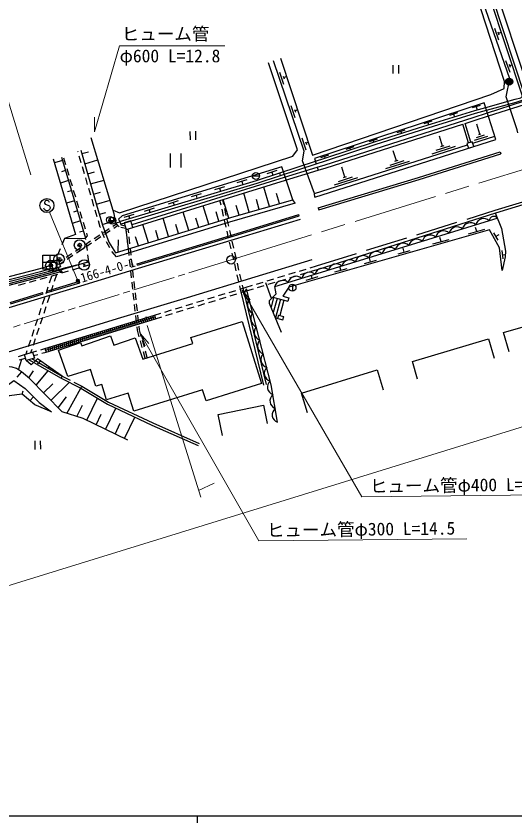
# Model space of a CAD drawing. Units: millimetres at full size, sheet at 1:1000; details may follow other scales. Extents: x 40000 to 680000, y 20000 to 380000.
# Drawn here: x 142168 to 213311, y 204000 to 319008 of the extents above; entities that cross this region are included whole.
import ezdxf
from ezdxf.enums import TextEntityAlignment as Align

# ---------------------------------------------------------------- set-up
doc = ezdxf.new("R2010")
doc.units = ezdxf.units.MM
doc.header["$LTSCALE"] = 1000
doc.header["$PDMODE"] = 32
doc.header["$PDSIZE"] = 500
doc.linetypes.add('CHAIN', pattern=[18.5, 12, -1.5, 3.5, -1.5])
doc.linetypes.add('DASHED', pattern=[7.5, 6, -1.5])
for name, color, linetype, lineweight in [('M-BGD', 7, 'Continuous', 25), ('M-BMK', 2, 'Continuous', 13), ('M-BMK-ROW', 30, 'Continuous', 25), ('M-BMK-SRVR', 3, 'Continuous', 25), ('M-STR-HTXT', 7, 'Continuous', 13), ('M-STR-STRC', 7, 'Continuous', 25), ('M-TTL-BAND', 7, 'Continuous', 25)]:
    doc.layers.add(name, color=color, linetype=linetype, lineweight=lineweight)
doc.styles.add('ＭＳ ゴシック', font='')
doc.styles.get('ＭＳ ゴシック').set_extended_font_data('MS Gothic')

# ---------------------------------------------------------------- blocks, each defined once
blk = doc.blocks.new('open_arrow')
at = {"color": 0, "linetype": 'Continuous', "lineweight": -2}
blk.add_lwpolyline([(7.5, 1.25), (0, 0), (7.5, -1.25)], dxfattribs=at)

msp = doc.modelspace()

# ---------------------------------------------------------------- hatches: boundary and pattern name
at = {"layer": 'M-BGD'}
msp.add_hatch(color=256, dxfattribs=at).paths.add_polyline_path([(211999, 309649, -1), (212999, 309660, -1)])

# ---------------------------------------------------------------- linework, layer by layer
for p, q in [((214416, 307598), (209469, 322471)), ((214748, 307709), (209802, 322582)), ((210384, 317313), (210973, 315612)), ((210894, 316760), (211031, 316363)), ((210962, 316561), (211387, 316705)), ((195900, 312014), (195913, 310814)), ((196700, 312023), (196713, 310823)), ((211983, 312699), (212572, 310998)), ((212492, 312145), (212629, 311748)), ((212561, 311947), (212927, 312074)), ((179739, 311027), (180320, 309323)), ((180246, 310471), (180381, 310073)), ((180313, 310272), (180727, 310411)), ((181362, 306267), (181943, 304563)), ((208346, 306287), (207205, 305913)), ((207775, 306100), (207930, 305628)), ((210607, 301441), (208948, 306651)), ((181869, 305710), (182004, 305313)), ((181936, 305512), (182315, 305639)), ((205141, 305237), (204001, 304863)), ((204571, 305050), (204703, 304646)), ((201464, 304032), (200324, 303658)), ((200894, 303845), (201003, 303511)), ((206236, 303720), (207490, 304120)), ((207027, 301031), (206236, 303720)), ((166962, 302576), (166975, 301376)), ((167762, 302585), (167775, 301385)), ((197601, 302766), (196461, 302392)), ((197031, 302579), (197124, 302295)), ((206691, 300933), (205903, 303614)), ((208321, 302182), (207866, 303612)), ((182931, 301665), (183512, 299961)), ((184796, 293223), (210607, 301441)), ((193660, 301475), (192519, 301101)), ((202998, 300487), (202543, 301917)), ((207301, 300913), (210455, 301917)), ((207551, 301307), (209456, 301914)), ((207841, 301714), (208984, 302079)), ((208188, 302140), (208455, 302225)), ((183438, 301109), (183573, 300711)), ((183505, 300910), (183850, 301027)), ((184749, 293732), (206538, 300670)), ((190331, 300384), (189191, 300010)), ((189761, 300197), (189840, 299956)), ((193090, 301288), (193171, 301039)), ((201512, 299385), (204847, 300447)), ((202088, 299883), (204089, 300520)), ((202764, 300413), (203231, 300562)), ((151014, 299613), (150992, 299687)), ((151466, 298079), (151184, 299038)), ((151557, 299410), (152491, 299678)), ((164141, 299430), (164141, 297430)), ((165641, 299430), (165641, 297430)), ((186715, 299199), (185574, 298825)), ((196408, 298389), (195953, 299819)), ((211235, 299671), (211325, 299385)), ((148782, 298435), (147632, 298093)), ((148639, 298914), (152079, 287357)), ((149250, 297802), (148956, 298758)), ((151970, 297968), (153839, 298503)), ((186144, 299012), (186221, 298779)), ((194923, 297287), (198258, 298348)), ((195499, 297785), (197500, 298422)), ((196175, 298315), (196642, 298464)), ((149210, 296997), (148635, 296826)), ((149721, 296273), (149427, 297229)), ((151919, 296544), (151636, 297503)), ((152383, 296526), (153338, 296800)), ((179355, 296980), (177921, 296540)), ((178638, 296760), (178775, 296327)), ((185129, 297481), (185262, 297052)), ((189079, 296056), (188624, 297485)), ((150192, 294744), (149897, 295699)), ((152371, 295009), (152088, 295968)), ((152796, 295084), (154706, 295631)), ((158705, 289289), (179849, 295844)), ((175075, 295667), (173641, 295227)), ((175867, 296226), (176867, 296226)), ((176558, 295176), (179902, 296277)), ((179902, 296277), (179777, 296657)), ((187594, 294953), (190929, 296015)), ((188170, 295451), (190171, 296088)), ((188846, 295981), (189313, 296130)), ((149638, 295560), (148481, 295215)), ((152823, 293475), (152541, 294434)), ((157193, 289412), (176558, 295176)), ((158833, 288857), (179982, 295415)), ((171895, 294691), (170461, 294251)), ((171178, 294471), (171312, 294032)), ((174358, 295447), (174501, 294981)), ((178290, 291866), (177498, 294644)), ((150065, 294122), (149487, 293950)), ((150662, 293214), (150368, 294170)), ((153209, 293642), (154184, 293921)), ((168552, 293665), (167118, 293225)), ((167835, 293445), (167961, 293035)), ((175405, 291044), (174632, 293756)), ((179733, 292277), (179327, 293699)), ((150493, 292684), (149331, 292338)), ((151133, 291685), (150839, 292641)), ((153276, 291940), (152993, 292899)), ((153622, 292200), (155572, 292759)), ((165293, 292665), (163859, 292225)), ((164576, 292445), (164694, 292062)), ((171399, 292051), (171247, 292706)), ((171783, 292168), (171630, 292825)), ((172524, 290208), (171716, 292852)), ((176847, 291455), (176452, 292844)), ((150921, 291246), (150340, 291073)), ((151604, 290156), (151310, 291112)), ((153728, 290405), (153445, 291364)), ((154037, 290759), (154976, 291029)), ((161870, 291615), (160436, 291175)), ((161153, 291395), (161262, 291041)), ((166786, 288454), (165985, 291075)), ((169655, 289331), (168850, 291963)), ((171089, 289769), (170685, 291091)), ((171761, 290492), (171535, 291466)), ((172145, 290609), (171918, 291583)), ((173962, 290633), (173576, 291989)), ((185269, 291675), (185357, 291388)), ((154162, 288932), (153898, 289830)), ((154453, 289317), (156330, 289859)), ((155380, 289850), (156380, 289850)), ((155569, 290453), (155580, 289453)), ((158956, 290721), (157522, 290281)), ((158239, 290501), (158340, 290171)), ((163917, 287577), (163119, 290186)), ((168220, 288893), (167818, 290209)), ((172123, 288934), (171897, 289908)), ((172506, 289051), (172280, 290025)), ((179070, 280450), (210800, 290190)), ((151349, 289809), (150181, 289461)), ((152075, 288627), (151780, 289583)), ((154187, 288873), (154162, 288932)), ((154621, 288174), (155453, 288728)), ((155953, 289060), (156473, 289406)), ((156088, 288790), (156649, 289163)), ((157826, 288734), (157096, 288891)), ((157722, 289083), (157163, 289203)), ((161048, 286701), (160254, 289298)), ((165351, 288016), (164951, 289326)), ((207862, 288304), (207698, 288881)), ((151777, 288371), (151193, 288197)), ((152079, 287357), (152358, 287707)), ((152358, 287707), (152251, 288053)), ((153288, 287288), (154121, 287842)), ((153423, 287018), (154256, 287571)), ((154795, 287393), (154415, 288318)), ((154755, 287904), (155588, 288457)), ((157932, 288055), (157875, 288572)), ((158179, 285824), (157875, 288572)), ((158226, 288127), (158167, 288659)), ((158403, 286537), (158292, 287531)), ((159613, 286262), (159216, 287561)), ((162482, 287139), (162084, 288443)), ((172485, 287375), (172259, 288349)), ((172868, 287492), (172642, 288466)), ((206708, 287976), (209016, 288633)), ((210277, 288125), (210860, 287076)), ((210568, 287601), (211093, 287892)), ((149085, 287320), (148690, 286401)), ((149085, 287320), (152079, 287357)), ((151956, 286402), (152789, 286956)), ((152106, 287169), (152079, 287357)), ((152091, 286131), (152923, 286685)), ((152334, 285586), (152191, 286575)), ((155540, 285980), (155044, 286848)), ((156744, 285385), (156792, 287096)), ((158109, 286465), (157998, 287459)), ((172847, 285816), (172620, 286790)), ((173230, 285934), (173004, 286908)), ((201621, 286528), (203930, 287185)), ((202776, 286856), (202611, 287433)), ((148452, 285850), (148056, 284932)), ((150624, 285516), (151456, 286070)), ((150758, 285245), (151591, 285799)), ((155865, 285410), (155838, 285459)), ((156506, 284717), (155865, 285410)), ((158286, 284874), (158175, 285868)), ((158580, 284947), (158469, 285941)), ((173208, 284258), (172982, 285232)), ((173592, 284375), (173366, 285349)), ((196661, 285116), (198392, 285609)), ((197526, 285362), (197362, 285939)), ((211469, 285586), (211601, 284394)), ((148150, 284348), (148157, 284315)), ((148271, 283952), (148792, 284298)), ((149291, 284630), (150124, 285184)), ((149426, 284359), (150259, 284913)), ((152562, 284002), (152419, 284992)), ((158463, 283284), (158352, 284278)), ((158757, 283357), (158646, 284350)), ((191851, 283747), (193582, 284239)), ((192716, 283993), (192552, 284570)), ((211535, 284990), (211956, 285037)), ((147450, 282522), (147615, 283019)), ((148154, 282740), (148320, 283241)), ((148365, 283654), (148927, 284027)), ((151136, 283094), (150178, 282809)), ((152670, 283550), (151711, 283265)), ((152670, 283550), (152562, 284002)), ((159468, 283513), (159410, 283705)), ((173570, 282699), (173344, 283673)), ((173954, 282816), (173727, 283791)), ((182585, 282664), (183542, 282953)), ((184117, 283127), (185003, 283395)), ((187636, 282547), (189367, 283040)), ((188501, 282793), (188357, 283300)), ((146948, 281003), (147262, 281952)), ((147530, 282021), (147108, 281904)), ((148069, 282182), (147530, 282021)), ((147652, 281221), (147966, 282170)), ((149603, 282638), (148644, 282353)), ((158640, 281694), (158529, 282688)), ((158934, 281766), (158823, 282760)), ((173932, 281141), (173706, 282115)), ((174315, 281258), (174089, 282232)), ((179522, 281737), (180479, 282027)), ((181054, 282200), (182011, 282490)), ((181204, 281703), (182162, 281992)), ((182736, 282166), (183693, 282455)), ((183541, 281381), (185272, 281874)), ((184267, 282629), (185153, 282897)), ((184407, 281628), (184286, 282051)), ((143446, 280891), (142482, 280624)), ((144988, 281318), (144024, 281051)), ((146530, 281744), (145566, 281478)), ((146533, 279786), (151190, 281201)), ((147150, 279702), (147464, 280651)), ((158817, 280104), (158706, 281098)), ((159111, 280176), (159000, 281170)), ((174604, 280016), (174451, 280673)), ((174999, 280370), (175885, 280637)), ((176459, 280811), (177416, 281101)), ((178604, 278753), (177796, 280977)), ((177991, 281274), (178948, 281564)), ((178141, 280777), (179099, 281066)), ((179673, 281240), (180630, 281529)), ((181579, 280786), (181590, 279786)), ((141295, 278197), (145945, 279608)), ((146446, 279484), (146760, 280433)), ((146591, 279595), (146533, 279786)), ((158994, 278514), (158883, 279508)), ((159288, 278586), (159177, 279580)), ((172556, 279624), (173512, 279916)), ((174220, 279901), (174068, 280556)), ((174086, 280091), (174999, 280370)), ((177514, 266391), (174220, 279901)), ((174237, 279594), (175150, 279872)), ((177902, 266486), (174604, 280016)), ((175150, 279872), (176036, 280140)), ((176610, 280314), (177567, 280603)), ((145943, 277965), (146257, 278914)), ((146647, 278183), (146961, 279132)), ((167964, 278224), (168921, 278516)), ((169495, 278691), (170451, 278983)), ((169646, 278194), (170603, 278485)), ((171025, 279158), (171982, 279449)), ((171177, 278660), (172133, 278952)), ((172707, 279127), (173664, 279419)), ((178897, 278898), (178532, 277525)), ((178785, 278927), (180918, 278361)), ((179380, 278769), (178845, 276753)), ((179864, 278641), (179157, 275982)), ((180347, 278512), (179769, 276338)), ((180206, 279067), (181047, 278844)), ((181047, 278844), (180918, 278361)), ((145441, 276445), (145755, 277395)), ((146145, 276663), (146459, 277613)), ((159171, 276924), (159060, 277917)), ((159465, 276996), (159354, 277990)), ((164904, 277291), (165860, 277582)), ((166434, 277757), (167390, 278049)), ((166585, 277260), (167542, 277552)), ((168116, 277727), (169072, 278018)), ((145643, 275144), (145957, 276094)), ((146361, 271370), (161962, 276122)), ((159348, 275333), (159237, 276327)), ((159642, 275406), (159531, 276400)), ((160671, 276188), (160772, 275853)), ((160738, 276021), (160890, 275523)), ((161025, 276108), (161177, 275611)), ((161312, 276196), (161464, 275698)), ((161599, 276283), (161751, 275786)), ((161886, 276371), (162799, 276649)), ((162038, 275873), (162951, 276151)), ((163373, 276824), (164330, 277116)), ((163525, 276327), (164481, 276618)), ((165055, 276793), (166011, 277085)), ((179576, 276389), (179447, 275906)), ((179576, 276389), (180341, 276186)), ((180212, 275703), (180341, 276186)), ((144939, 274926), (145253, 275876)), ((146436, 271122), (162038, 275873)), ((157008, 274885), (157159, 274387)), ((157295, 274972), (157446, 274475)), ((157582, 275060), (157733, 274562)), ((157869, 275147), (158020, 274649)), ((158156, 275234), (158307, 274737)), ((158443, 275322), (158594, 274824)), ((158730, 275409), (158881, 274912)), ((159017, 275497), (159168, 274999)), ((159303, 275584), (159455, 275086)), ((159590, 275671), (159742, 275174)), ((159877, 275759), (160029, 275261)), ((160164, 275846), (160316, 275349)), ((160451, 275934), (160603, 275436)), ((179156, 275983), (180212, 275703)), ((144436, 273407), (144750, 274357)), ((145140, 273625), (145454, 274575)), ((153277, 273748), (153428, 273251)), ((153564, 273836), (153715, 273338)), ((153851, 273923), (154002, 273426)), ((154138, 274011), (154289, 273513)), ((154425, 274098), (154576, 273601)), ((154712, 274185), (154863, 273688)), ((154999, 274273), (155150, 273775)), ((155286, 274360), (155437, 273863)), ((155573, 274448), (155724, 273950)), ((155860, 274535), (156011, 274038)), ((156147, 274622), (156298, 274125)), ((156434, 274710), (156585, 274212)), ((156721, 274797), (156872, 274300)), ((159472, 274220), (159414, 274737)), ((159735, 273286), (159472, 274220)), ((159767, 274278), (159708, 274809)), ((160026, 273359), (159767, 274278)), ((143934, 271888), (144248, 272838)), ((144638, 272106), (144952, 273056)), ((149546, 272612), (149697, 272115)), ((149833, 272700), (149984, 272202)), ((150120, 272787), (150271, 272290)), ((150407, 272874), (150558, 272377)), ((150694, 272962), (150845, 272464)), ((150981, 273049), (151132, 272552)), ((151268, 273137), (151419, 272639)), ((151555, 273224), (151706, 272727)), ((151842, 273311), (151993, 272814)), ((152129, 273399), (152280, 272901)), ((152416, 273486), (152567, 272989)), ((152703, 273574), (152854, 273076)), ((152990, 273661), (153141, 273164)), ((160169, 271746), (159898, 272708)), ((160460, 271819), (160189, 272782)), ((144284, 271035), (144449, 271537)), ((145685, 271445), (146285, 271619)), ((146285, 271619), (146430, 271120)), ((146676, 271738), (146828, 271241)), ((146963, 271826), (147115, 271328)), ((147250, 271913), (147402, 271416)), ((147537, 272000), (147689, 271503)), ((147824, 272088), (147976, 271590)), ((148111, 272175), (148263, 271678)), ((148398, 272263), (148550, 271765)), ((148685, 272350), (148837, 271853)), ((148972, 272437), (149123, 271940)), ((149259, 272525), (149410, 272027)), ((142495, 270491), (143357, 270753)), ((143581, 270821), (143745, 271319)), ((144508, 271104), (145108, 271278)), ((144660, 270606), (145256, 270779)), ((145833, 270946), (146430, 271120)), ((160595, 270234), (160332, 271168)), ((160882, 270323), (160623, 271242)), ((142499, 268569), (142982, 270094)), ((142647, 269993), (143508, 270256)), ((144323, 269317), (143617, 269900)), ((145179, 269350), (143993, 270015)), ((145330, 269609), (144391, 270136)), ((145340, 269627), (145189, 269368)), ((145189, 269368), (148581, 267390)), ((145611, 269855), (145418, 269582)), ((142912, 268280), (142263, 267520)), ((143981, 267443), (144650, 268418)), ((145041, 266383), (146749, 268459)), ((146836, 268989), (146739, 268852)), ((148582, 267391), (151403, 265994)), ((148715, 267660), (149857, 267094)), ((150394, 266828), (151536, 266263)), ((146088, 265309), (147405, 266593)), ((147135, 264235), (149769, 266803)), ((149405, 262374), (151403, 265994)), ((151403, 265994), (151536, 266263)), ((143034, 265094), (143172, 265580)), ((144137, 264161), (144633, 264747)), ((148182, 263161), (149372, 264737)), ((152238, 261401), (153766, 264545)), ((150837, 261926), (151618, 263552)), ((153587, 260745), (154320, 262253)), ((154936, 260089), (156402, 263104)), ((157634, 258777), (159119, 261832)), ((156285, 259433), (157027, 260960)), ((144813, 258443), (144826, 257243)), ((145613, 258452), (145626, 257252))]:
    msp.add_line(p, q, dxfattribs=at)
at = {"layer": 'M-BGD', "linetype": 'DASHED'}
for p, q in [((179777, 296657), (184859, 298330)), ((179902, 296277), (184984, 297950)), ((179849, 295844), (185129, 297481)), ((179982, 295415), (185262, 297052))]:
    msp.add_line(p, q, dxfattribs=at)
at = {"layer": 'M-BGD'}
for points in [[(210561, 322814), (214890, 309756), (216633, 309268), (240559, 316739), (241599, 318831), (237635, 331590)], [(213755, 302353), (213622, 302783), (212065, 307502), (212580, 310058), (208403, 322118)], [(179867, 312996), (184465, 299177), (209903, 307827), (211801, 308704), (211816, 309697), (207816, 322015)], [(155997, 291351), (156916, 290954), (181643, 299054), (182290, 299950), (178147, 312367)], [(184796, 293223), (184749, 293732), (182997, 298399), (183265, 299757), (178868, 312652)], [(208948, 306651), (184732, 298716), (184984, 297950)], [(184859, 298330), (186187, 298768), (193409, 301116), (199573, 303072), (207603, 305536), (209164, 305972)], [(184984, 297950), (186311, 298387), (193531, 300735), (199692, 302690), (207715, 305152), (209286, 305591)], [(185129, 297481), (186238, 297825), (207354, 304548)], [(185262, 297052), (186373, 297396), (205903, 303614)], [(156390, 289522), (156162, 290805), (152892, 301642)], [(151419, 299894), (153651, 292100), (154486, 289202), (155369, 286801), (156347, 285264)], [(185269, 291675), (199571, 296025), (211235, 299671)], [(185357, 291388), (199659, 295738), (211325, 299385)], [(147468, 298646), (150654, 287858), (149085, 287320)], [(181967, 292345), (181656, 292825), (180052, 297508), (157280, 290520), (156779, 290068), (156945, 289702)], [(156937, 289754), (176438, 295558), (179777, 296657)], [(185153, 282897), (210577, 290988), (219621, 293720)], [(156347, 285264), (173259, 290432), (181656, 292825)], [(181967, 292345), (172590, 289615), (156506, 284717)], [(159410, 283705), (173705, 288038), (182486, 290724)], [(159468, 283513), (173763, 287847), (182544, 290532), (182486, 290724)], [(210489, 290961), (211379, 288754), (211989, 285483), (211932, 284703), (211480, 282764), (211122, 285988), (209714, 288519), (181052, 280361), (180206, 279067)], [(156873, 288958), (156657, 289152), (156390, 289522), (156945, 289702), (157163, 289203)], [(107270, 272279), (108412, 272622), (108419, 272763), (119138, 275490), (128318, 277819), (130242, 278373), (138256, 280448), (147317, 282745), (147375, 282620), (149256, 283171), (152562, 284002)], [(152562, 284002), (147455, 282505), (138377, 280148), (129237, 277756), (119213, 275252), (109303, 272697), (107362, 272157)], [(147269, 283505), (145528, 282970), (130068, 279012), (128098, 278448), (109758, 273769), (108423, 273558)], [(147399, 283085), (145647, 282547), (130184, 278588), (128213, 278024), (109846, 273338), (108538, 273131)], [(146591, 279595), (151249, 281010), (151190, 281201)], [(141353, 278005), (146003, 279416), (145945, 279608)], [(179440, 261108), (178547, 266463), (175012, 280139)], [(180003, 273891), (178331, 278023), (178326, 278485), (179274, 279398), (179070, 280450)], [(146285, 271619), (161886, 276371), (162038, 275873)], [(212500, 271148), (211706, 273917), (214473, 274710), (215301, 271822)], [(199440, 267258), (198694, 269770), (209566, 272995), (210374, 270270)], [(158083, 258558), (151734, 261646), (148750, 262579), (144092, 267356), (142912, 268280), (142213, 268768), (141605, 268957), (139995, 269177)], [(148715, 267660), (145203, 270143), (144323, 269317)], [(145340, 269627), (148715, 267660), (148582, 267391)], [(183718, 262463), (182857, 265239), (193653, 268583), (194531, 265750)], [(126555, 248958), (131754, 251809), (133080, 253229), (135858, 262146), (138047, 264260), (141856, 267044), (143457, 265925), (145471, 263907), (147229, 262591)], [(151403, 265994), (155186, 263674), (161502, 260716), (168139, 257784)], [(151536, 266263), (155342, 263988), (161647, 261034), (168280, 258104)], [(147229, 262591), (144824, 263580), (143034, 265094), (141169, 264882), (137502, 262046), (136163, 260316), (134325, 252034), (120218, 243814)], [(171601, 259219), (170995, 262228), (177470, 263534), (177994, 260934)]]:
    msp.add_lwpolyline(points, dxfattribs=at)
at = {"layer": 'M-BGD', "linetype": 'DASHED'}
for points in [[(185003, 283395), (210476, 291323), (219518, 294055), (231644, 297880), (243362, 301712), (250807, 304144), (261870, 307187)], [(209164, 305972), (213372, 307148), (214152, 307368), (214416, 307598)], [(209286, 305591), (213480, 306763), (214348, 307007), (214618, 307244)], [(207354, 304548), (209402, 305201), (214562, 306862)], [(207490, 304120), (209539, 304772), (214700, 306433)]]:
    msp.add_lwpolyline(points, dxfattribs=at)
at = {"layer": 'M-BGD'}
for points in [[(206690, 300194), (207452, 300436), (207240, 301103), (206478, 300861)], [(157875, 288572), (158833, 288857), (158548, 289816), (157589, 289530)], [(148157, 284315), (148479, 283291), (147456, 282969), (147134, 283993)], [(148232, 271401), (151371, 272493), (151544, 271997), (155644, 273423), (156108, 272091), (159168, 273156), (160225, 270118), (167361, 272343), (167095, 273198), (174409, 275478), (177162, 266647), (169264, 264185), (168776, 265749), (158939, 262683), (158138, 265254), (155076, 264299), (154391, 266497), (153547, 266234), (152800, 268631), (149548, 267618)], [(143357, 270753), (144508, 271104), (144768, 270251), (143617, 269900)]]:
    msp.add_lwpolyline(points, close=True, dxfattribs=at)
for centre in [(212499, 309654), (176367, 296226), (155575, 289953), (155880, 289850), (181585, 280286)]:
    msp.add_circle(centre, 500, dxfattribs=at)
for centre, radius, start, end in [((208878, 288984), 1160, 47.54985, 166.57947), ((210283, 289845), 622, 33.63424, 180.49508), ((205054, 287810), 1160, 47.54985, 166.57947), ((206966, 288397), 1160, 47.54985, 166.57947), ((201230, 286636), 1160, 47.54985, 166.57947), ((203142, 287223), 1160, 47.54985, 166.57947), ((197406, 285462), 1160, 47.54985, 166.57947), ((199318, 286049), 1160, 47.54985, 166.57947), ((193582, 284289), 1160, 47.54985, 166.57947), ((195494, 284875), 1160, 47.54985, 166.57947), ((189758, 283115), 1160, 47.54985, 166.57947), ((191670, 283702), 1160, 47.54985, 166.57947), ((185934, 281941), 1160, 47.54985, 166.57947), ((187846, 282528), 1160, 47.54985, 166.57947), ((182111, 280767), 1160, 47.54985, 166.57947), ((184022, 281354), 1160, 47.54985, 166.57947), ((180199, 280180), 1160, 47.54985, 166.57947), ((175692, 279498), 935, 136.71308, 252.27406), ((176484, 277853), 1314, 144.96548, 244.02166), ((176912, 275897), 1267, 142.37949, 246.60765), ((177346, 273944), 1226, 139.84932, 249.13782), ((177785, 271992), 1191, 137.37557, 251.61157), ((178230, 270041), 1160, 134.97876, 254.00838), ((178731, 268105), 1160, 134.97876, 254.00838), ((179150, 266127), 1135, 130.61289, 251.09011), ((179527, 264164), 1160, 129.95376, 248.98338), ((179856, 262191), 1160, 129.95376, 248.98338)]:
    msp.add_arc(centre, radius, start, end, dxfattribs=at)
at = {"layer": 'M-BMK'}
for p, q in [((172833, 284271), (166815, 282413)), ((166242, 282236), (165286, 281941)), ((164713, 281764), (158980, 279995)), ((158406, 279818), (157451, 279523)), ((156877, 279346), (151144, 277577)), ((150571, 277400), (149615, 277105)), ((149042, 276928), (143309, 275158)), ((142736, 274981), (141780, 274687))]:
    msp.add_line(p, q, dxfattribs=at)
at = {"layer": 'M-BMK', "linetype": 'CHAIN'}
msp.add_lwpolyline([(172833, 284271), (268373, 313802), (281630, 317899)], dxfattribs=at)
at = {"layer": 'M-BMK-ROW'}
for p, q in [((145980, 282946), (145980, 284946)), ((145980, 284946), (147980, 284946)), ((146980, 284946), (146980, 282946)), ((147980, 284946), (147980, 282946)), ((145980, 283946), (147980, 283946)), ((147980, 282946), (145980, 282946))]:
    msp.add_line(p, q, dxfattribs=at)
for centre in [(151220, 286374), (147124, 283463), (148300, 284366)]:
    msp.add_circle(centre, 750, dxfattribs=at)
for p in [(151220, 286374), (148300, 284366), (147124, 283463)]:
    msp.add_point(p, dxfattribs=at)
at = {"layer": 'M-BMK-SRVR'}
for centre, radius in [((151871, 283533), 750), ((172833, 284271), 600), ((151871, 283533), 90)]:
    msp.add_circle(centre, radius, dxfattribs=at)
at = {"layer": 'M-STR-HTXT'}
for p, q in [((144281, 296389), (136613, 321233)), ((153352, 302529), (153338, 304617)), ((150972, 281282), (146952, 291064)), ((183169, 250832), (278709, 280363)), ((168498, 250423), (160875, 274925)), ((168201, 251378), (170416, 252437)), ((183155, 250827), (88440, 221594))]:
    msp.add_line(p, q, dxfattribs=at)
for points in [[(153352, 302529), (156931, 314757), (171931, 314757)], [(174412, 279958), (191489, 250473), (221153, 250802)], [(159922, 273730), (176792, 244186), (206455, 244515)]]:
    msp.add_lwpolyline(points, dxfattribs=at)
for radius in [150, 120, 90, 60, 30, 20]:
    msp.add_circle((150972, 281282), radius, dxfattribs=at)
msp.add_point((150972, 281282), dxfattribs=at)
at = {"layer": 'M-STR-STRC'}
for p, q in [((146294, 292638), (146203, 292456)), ((146203, 292456), (146203, 292365)), ((146203, 292365), (146294, 292183)), ((146476, 292729), (146294, 292638)), ((146294, 292183), (146840, 292001)), ((146658, 292729), (146476, 292729)), ((146840, 292638), (146658, 292729)), ((146931, 292456), (146840, 292638)), ((146203, 291456), (146112, 291638)), ((146294, 291365), (146203, 291456)), ((146476, 291274), (146294, 291365)), ((146658, 291274), (146476, 291274)), ((146840, 291365), (146658, 291274)), ((146840, 292001), (146931, 291910)), ((146931, 291456), (146840, 291365)), ((146931, 291910), (147021, 291729)), ((147021, 291638), (146931, 291456)), ((147021, 291729), (147021, 291638)), ((140962, 280611), (148395, 282549))]:
    msp.add_line(p, q, dxfattribs=at)
for points in [[(182670, 290039), (173249, 287180), (159588, 283026), (151346, 280518), (141151, 277423), (130763, 274266), (120290, 271071), (109725, 267868), (99368, 264700), (93805, 263018)], [(184336, 284261), (176235, 281803), (166565, 278866), (157060, 275979), (147321, 273018), (137701, 270083), (127994, 267131), (118479, 264242), (108918, 261333), (99277, 258411), (96296, 257510)]]:
    msp.add_lwpolyline(points, dxfattribs=at)
for centre, radius in [((146567, 292001), 1000), ((148541, 282587), 150), ((148541, 282587), 120), ((148541, 282587), 100)]:
    msp.add_circle(centre, radius, dxfattribs=at)
at = {"layer": 'M-TTL-BAND'}
for p, q in [((40000, 205000), (579000, 205000)), ((168000, 205000), (168000, 204000))]:
    msp.add_line(p, q, dxfattribs=at)

# ---------------------------------------------------------------- block references
at = {"layer": 'M-STR-HTXT', "xscale": 240, "yscale": 240}
for p, rotation in [((174412, 279958), 300.1), ((159922, 273730), 299.7)]:
    msp.add_blockref('open_arrow', p, dxfattribs=dict(at, rotation=rotation))

# ---------------------------------------------------------------- texts
at = {"layer": 'M-BMK-SRVR', "style": 'ＭＳ ゴシック'}
msp.add_text('166-4-0-1', height=1320, rotation=16.921, dxfattribs=at).set_placement((151681, 280620), align=Align.BOTTOM_LEFT)
at = {"layer": 'M-STR-HTXT', "style": 'ＭＳ ゴシック'}
msp.add_text('ヒューム管', height=1833, dxfattribs=at).set_placement((157231, 315007), align=Align.BOTTOM_LEFT)
msp.add_text('φ600 L=12.8', height=1833, dxfattribs=at).set_placement((156931, 314257), align=Align.TOP_LEFT)
for s, p in [('ヒューム管φ400 L=13.0', (192654, 250536)), ('ヒューム管φ300 L=14.5', (177956, 244249))]:
    msp.add_text(s, height=1833, rotation=0.636, dxfattribs=at).set_placement(p, align=Align.BOTTOM_LEFT)

doc.saveas('drawing.dxf')
